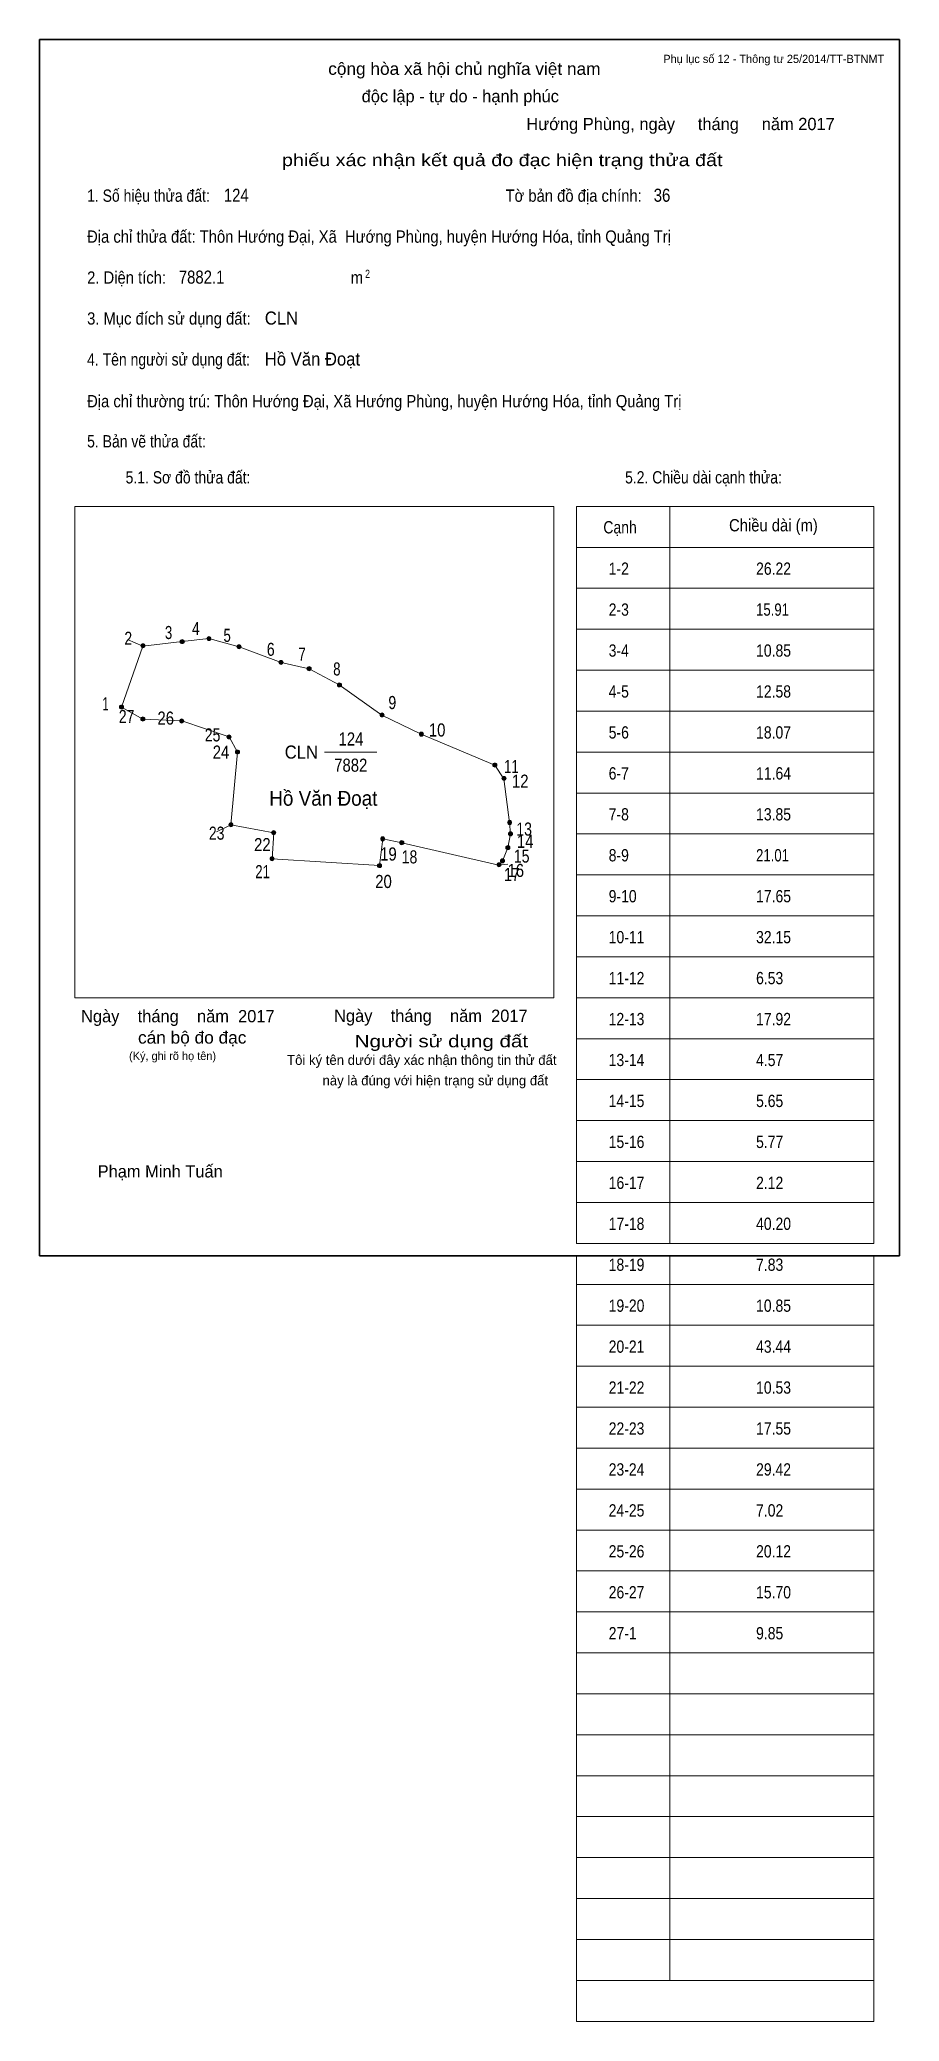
# Model space of a CAD drawing. Header units: centimetres. Extents: x 0 to 21, y -18.7 to 29.7.
import ezdxf
from ezdxf.enums import TextEntityAlignment as Align

# ---------------------------------------------------------------- set-up
doc = ezdxf.new("R2010")
doc.units = ezdxf.units.CM
doc.header["$LTSCALE"] = 0.12
for name, color, linetype in [('2', 7, 'Continuous'), ('30', 7, 'Continuous'), ('34', 7, 'Continuous')]:
    doc.layers.add(name, color=color, linetype=linetype)
for name, color, linetype, lineweight in [('32', 7, 'Continuous', 13), ('33', 7, 'Continuous', 13), ('6', 7, 'Continuous', 13), ('63', 7, 'Continuous', 13)]:
    doc.layers.add(name, color=color, linetype=linetype, lineweight=lineweight)

msp = doc.modelspace()

# ---------------------------------------------------------------- hatches: boundary and pattern name
at = {"layer": '32'}
for points in [[(3.5324, 14.9983, 1), (3.4324, 14.9983, 1)], [(4.1853, 15.0716, 1), (4.0853, 15.0716, 1)], [(2.5742, 14.8971, 1), (2.4742, 14.8971, 1)], [(4.9206, 14.8717, 1), (4.8206, 14.8717, 1)], [(5.946, 14.4895, 1), (5.846, 14.4895, 1)], [(6.634, 14.3363, 1), (6.534, 14.3363, 1)], [(7.3736, 13.9402, 1), (7.2736, 13.9402, 1)], [(2.0503, 13.3981, 1), (1.9503, 13.3981, 1)], [(2.5712, 13.1068, 1), (2.4712, 13.1068, 1)], [(3.5209, 13.0601, 1), (3.4209, 13.0601, 1)], [(8.4141, 13.2079, 1), (8.3141, 13.2079, 1)], [(4.6759, 12.6707, 1), (4.5759, 12.6707, 1)], [(9.3747, 12.7385, 1), (9.2747, 12.7385, 1)], [(4.8836, 12.2994, 1), (4.7836, 12.2994, 1)], [(11.1693, 11.9826, 1), (11.0693, 11.9826, 1)], [(11.3922, 11.6562, 1), (11.2922, 11.6562, 1)], [(4.7219, 10.5248, 1), (4.6219, 10.5248, 1)], [(5.7673, 10.3334, 1), (5.6673, 10.3334, 1)], [(8.4311, 10.1807, 1), (8.3311, 10.1807, 1)], [(11.5291, 10.5793, 1), (11.4291, 10.5793, 1)], [(11.5503, 10.3031, 1), (11.4503, 10.3031, 1)], [(5.7274, 9.6968, 1), (5.6274, 9.6968, 1)], [(8.8962, 10.0869, 1), (8.7962, 10.0869, 1)], [(11.3565, 9.6429, 1), (11.2565, 9.6429, 1)], [(11.4873, 9.9669, 1), (11.3873, 9.9669, 1)], [(8.3529, 9.5284, 1), (8.2529, 9.5284, 1)], [(11.2705, 9.5478, 1), (11.1705, 9.5478, 1)]]:
    msp.add_hatch(color=256, dxfattribs=at).paths.add_polyline_path(points)

# ---------------------------------------------------------------- linework, layer by layer
for centre in [(3.4824, 14.9983), (4.1353, 15.0716), (2.5242, 14.8971), (4.8706, 14.8717), (5.896, 14.4895), (6.584, 14.3363), (7.3236, 13.9402), (2.0003, 13.3981), (2.5212, 13.1068), (3.4709, 13.0601), (8.3641, 13.2079), (4.6259, 12.6707), (9.3247, 12.7385), (4.8336, 12.2994), (11.1193, 11.9826), (11.3422, 11.6562), (4.6719, 10.5248), (5.7173, 10.3334), (8.3811, 10.1807), (11.4791, 10.5793), (11.5003, 10.3031), (5.6774, 9.6968), (8.8462, 10.0869), (11.3065, 9.6429), (11.4373, 9.9669), (8.3029, 9.5284), (11.2205, 9.5478)]:
    msp.add_circle(centre, 0.05, dxfattribs=at)
at = {"layer": '33'}
msp.add_line((6.96, 12.3), (8.24, 12.3), dxfattribs=at)
at = {"layer": '6'}
for p, q in [((2.15, 15.05), (2.52, 14.89)), ((4.67, 10.52), (4.32, 10.35)), ((11.44, 9.56), (11.22, 9.54))]:
    msp.add_line(p, q, dxfattribs=at)
for points in [[(11.22, 9.54), (11.31, 9.64), (11.44, 9.96), (11.5, 10.3), (11.48, 10.58), (11.34, 11.65), (11.12, 11.98), (9.32, 12.74), (8.36, 13.2), (7.32, 13.94), (6.58, 14.33), (5.9, 14.49), (4.87, 14.87), (4.13, 15.07), (3.48, 15), (2.52, 14.89)], [(4.67, 10.52), (4.83, 12.3), (4.63, 12.67), (3.47, 13.06), (2.52, 13.1), (2, 13.4), (2.52, 14.89)], [(4.67, 10.52), (5.72, 10.33), (5.68, 9.69), (8.3, 9.53), (8.38, 10.18), (8.85, 10.08), (11.22, 9.54)]]:
    msp.add_lwpolyline(points, dxfattribs=at)
at = {"layer": '63'}
for p, q in [((0.86, 18.3), (12.56, 18.3)), ((0.86, 6.3), (0.86, 18.3)), ((12.56, 6.3), (12.56, 18.3)), ((13.11, 18.3), (20.38, 18.3)), ((13.11, 0.3), (13.11, 18.3)), ((15.39, 0.3), (15.39, 18.3)), ((20.38, 0.3), (20.38, 18.3)), ((13.11, 17.3), (20.38, 17.3)), ((13.11, 16.3), (20.38, 16.3)), ((13.11, 15.3), (20.38, 15.3)), ((13.11, 14.3), (20.38, 14.3)), ((13.11, 13.3), (20.38, 13.3)), ((13.11, 12.3), (20.38, 12.3)), ((13.11, 11.3), (20.38, 11.3)), ((13.11, 10.3), (20.38, 10.3)), ((13.11, 9.3), (20.38, 9.3)), ((13.11, 8.3), (20.38, 8.3)), ((13.11, 7.3), (20.38, 7.3)), ((0.86, 6.3), (12.56, 6.3)), ((13.11, 6.3), (20.38, 6.3)), ((13.11, 5.3), (20.38, 5.3)), ((13.11, 4.3), (20.38, 4.3)), ((13.11, 3.3), (20.38, 3.3)), ((13.11, 2.3), (20.38, 2.3)), ((13.11, 1.3), (20.38, 1.3)), ((13.11, 0.3), (20.38, 0.3)), ((13.11, -18.7), (13.11, 0)), ((15.39, -17.7), (15.39, 0)), ((20.38, -18.7), (20.38, 0)), ((13.11, -0.7), (20.38, -0.7)), ((13.11, -0.7), (20.38, -0.7)), ((13.11, -1.7), (20.38, -1.7)), ((13.11, -2.7), (20.38, -2.7)), ((13.11, -3.7), (20.38, -3.7)), ((13.11, -4.7), (20.38, -4.7)), ((13.11, -5.7), (20.38, -5.7)), ((13.11, -6.7), (20.38, -6.7)), ((13.11, -7.7), (20.38, -7.7)), ((13.11, -8.7), (20.38, -8.7)), ((13.11, -9.7), (20.38, -9.7)), ((13.11, -10.7), (20.38, -10.7)), ((13.11, -11.7), (20.38, -11.7)), ((13.11, -12.7), (20.38, -12.7)), ((13.11, -13.7), (20.38, -13.7)), ((13.11, -14.7), (20.38, -14.7)), ((13.11, -15.7), (20.38, -15.7)), ((13.11, -16.7), (20.38, -16.7)), ((13.11, -17.7), (20.38, -17.7)), ((13.11, -18.7), (20.38, -18.7))]:
    msp.add_line(p, q, dxfattribs=at)
at = {"layer": '63', "lineweight": 35}
msp.add_lwpolyline([(0, 0), (0, 29.7), (21, 29.7), (21, 0)], close=True, dxfattribs=at)

# ---------------------------------------------------------------- texts
at = {"layer": '2', "width": 0.95}
msp.add_text('Hồ Văn Đoạt', height=0.3634, dxfattribs=at).set_placement((6.93, 10.99), align=Align.CENTER)
at = {"layer": '30'}
for s, width, p in [('1-2', 0.85, (13.9, 16.63)), ('26.22', 0.85, (17.5, 16.63)), ('2-3', 0.85, (13.9, 15.63)), ('15.91', 0.8, (17.5, 15.63)), ('3-4', 0.85, (13.9, 14.63)), ('10.85', 0.85, (17.5, 14.63)), ('4-5', 0.85, (13.9, 13.63)), ('12.58', 0.85, (17.5, 13.63)), ('5-6', 0.85, (13.9, 12.63)), ('18.07', 0.85, (17.5, 12.63)), ('6-7', 0.85, (13.9, 11.63)), ('11.64', 0.85, (17.5, 11.63)), ('7-8', 0.85, (13.9, 10.63)), ('13.85', 0.85, (17.5, 10.63)), ('8-9', 0.85, (13.9, 9.63)), ('21.01', 0.8, (17.5, 9.63)), ('9-10', 0.85, (13.9, 8.63)), ('17.65', 0.85, (17.5, 8.63)), ('10-11', 0.85, (13.9, 7.63)), ('32.15', 0.85, (17.5, 7.63)), ('11-12', 0.85, (13.9, 6.63)), ('6.53', 0.85, (17.5, 6.63)), ('12-13', 0.85, (13.9, 5.63)), ('17.92', 0.85, (17.5, 5.63)), ('13-14', 0.85, (13.9, 4.63)), ('4.57', 0.85, (17.5, 4.63)), ('14-15', 0.85, (13.9, 3.63)), ('5.65', 0.85, (17.5, 3.63)), ('15-16', 0.85, (13.9, 2.63)), ('5.77', 0.85, (17.5, 2.63)), ('16-17', 0.85, (13.9, 1.63)), ('2.12', 0.85, (17.5, 1.63)), ('17-18', 0.85, (13.9, 0.63)), ('40.20', 0.85, (17.5, 0.63)), ('18-19', 0.85, (13.9, -0.37)), ('7.83', 0.85, (17.5, -0.37)), ('19-20', 0.85, (13.9, -1.37)), ('10.85', 0.85, (17.5, -1.37)), ('20-21', 0.85, (13.9, -2.37)), ('43.44', 0.85, (17.5, -2.37)), ('21-22', 0.85, (13.9, -3.37)), ('10.53', 0.85, (17.5, -3.37)), ('22-23', 0.85, (13.9, -4.37)), ('17.55', 0.85, (17.5, -4.37)), ('23-24', 0.85, (13.9, -5.37)), ('29.42', 0.85, (17.5, -5.37)), ('24-25', 0.85, (13.9, -6.37)), ('7.02', 0.85, (17.5, -6.37)), ('25-26', 0.85, (13.9, -7.37)), ('20.12', 0.85, (17.5, -7.37)), ('26-27', 0.85, (13.9, -8.37)), ('15.70', 0.85, (17.5, -8.37)), ('27-1', 0.85, (13.9, -9.37)), ('9.85', 0.85, (17.5, -9.37))]:
    msp.add_text(s, height=0.3, dxfattribs=dict(at, width=width)).set_placement(p)
at = {"layer": '32'}
for s, width, p in [('2', 0.8, (2.165, 14.92)), ('3', 0.75, (3.15, 15.06)), ('4', 0.8, (3.815, 15.16)), ('5', 0.75, (4.58, 14.99)), ('6', 0.8, (5.645, 14.65)), ('7', 0.75, (6.41, 14.53)), ('8', 0.75, (7.26, 14.17)), ('1', 0.65, (1.61, 13.32)), ('9', 0.8, (8.615, 13.35)), ('27', 0.8, (2.125, 13.01)), ('26', 0.85, (3.08, 12.97)), ('25', 0.8, (4.225, 12.56)), ('10', 0.85, (9.71, 12.68)), ('24', 0.85, (4.43, 12.14)), ('11', 0.75, (11.525, 11.79)), ('12', 0.85, (11.74, 11.43)), ('23', 0.8, (4.325, 10.16)), ('22', 0.85, (5.44, 9.88)), ('13', 0.8, (11.835, 10.26)), ('14', 0.85, (11.86, 9.96)), ('19', 0.85, (8.52, 9.65)), ('18', 0.8, (9.035, 9.58)), ('15', 0.8, (11.775, 9.6)), ('21', 0.75, (5.445, 9.22)), ('20', 0.85, (8.4, 8.98)), ('17', 0.8, (11.535, 9.15)), ('16', 0.85, (11.63, 9.25))]:
    msp.add_text(s, height=0.32, dxfattribs=dict(at, width=width)).set_placement(p, align=Align.CENTER)
at = {"layer": '33', "width": 0.85}
for s, p in [('124', (7.605, 12.46)), ('7882', (7.6, 11.82))]:
    msp.add_text(s, height=0.32, dxfattribs=at).set_placement(p, align=Align.CENTER)
at = {"layer": '33', "width": 0.95}
msp.add_text('CLN', height=0.32, dxfattribs=at).set_placement((6.8, 12.14), align=Align.RIGHT)
at = {"layer": '34'}
for s, width, p in [('124', 0.85, (4.5, 25.74)), ('36', 0.85, (15, 25.74)), ('7882.1', 0.85, (3.4, 23.74)), ('CLN', 0.95, (5.5, 22.74)), ('Hồ Văn Đoạt', 0.95, (5.5, 21.74))]:
    msp.add_text(s, height=0.32, dxfattribs=dict(at, width=width)).set_placement(p)
at = {"layer": '63', "width": 1.05}
msp.add_text('cộng hòa xã hội chủ nghĩa việt nam', height=0.3, dxfattribs=at).set_placement((10.375, 28.84), align=Align.CENTER)
at = {"layer": '63'}
for s, height, p in [('Phụ lục số 12 - Thông tư 25/2014/TT-BTNMT', 0.2, (20.63, 29.13)), ('Ngày    tháng    năm  2017', 0.3, (5.74, 5.7)), ('Ngày    tháng    năm  2017', 0.3, (11.92, 5.71)), ('(Ký, ghi rõ họ tên)', 0.2, (4.31, 4.78))]:
    msp.add_text(s, height=height, dxfattribs=at).set_placement(p, align=Align.RIGHT)
for s, height, p in [('độc lập - tự do - hạnh phúc', 0.3, (10.275, 28.17)), ('Hướng Phùng, ngày     tháng     năm 2017', 0.3, (15.655, 27.49)), ('Tôi ký tên dưới đây xác nhận thông tin thử đất', 0.24, (9.335, 4.66)), ('này là đúng với hiện trạng sử dụng đất', 0.24, (9.665, 4.16)), ('Phạm Minh Tuấn', 0.3, (2.945, 1.91))]:
    msp.add_text(s, height=height, dxfattribs=at).set_placement(p, align=Align.CENTER)
for s, width, p in [('phiếu xác nhận kết quả đo đạc hiện trạng thửa đất', 1.2, (16.68, 26.61)), ('cán bộ đo đạc', 1.05, (5.05, 5.18)), ('Người sử dụng đất', 1.25, (11.93, 5.09))]:
    msp.add_text(s, height=0.3, dxfattribs=dict(at, width=width)).set_placement(p, align=Align.RIGHT)
for s, height, width, p in [('1. Số hiệu thửa đất:', 0.3, 0.85, (1.16, 25.74)), ('Tờ bản đồ địa chính:', 0.3, 0.9, (11.38, 25.74)), ('Địa chỉ thửa đất: Thôn Hướng Đại, Xã  Hướng Phùng, huyện Hướng Hóa, tỉnh Quảng Trị', 0.3, 0.9, (1.16, 24.74)), ('2. Diện tích:', 0.3, 0.9, (1.16, 23.74)), ('m', 0.3, 0.9, (7.6, 23.74)), ('2', 0.2, 0.8, (7.95, 23.88)), ('3. Mục đích sử dụng đất:', 0.3, 0.9, (1.16, 22.74)), ('4. Tên người sử dụng đất:', 0.3, 0.85, (1.16, 21.74)), ('Địa chỉ thường trú: Thôn Hướng Đại, Xã Hướng Phùng, huyện Hướng Hóa, tỉnh Quảng Trị', 0.3, 0.9, (1.16, 20.72)), ('5. Bản vẽ thửa đất:', 0.3, 0.85, (1.16, 19.74)), ('5.1. Sơ đồ thửa đất:', 0.3, 0.85, (2.1, 18.86)), ('5.2. Chiều dài cạnh thửa:', 0.3, 0.85, (14.3, 18.86)), ('Cạnh', 0.3, 0.85, (13.77, 17.64)), ('Chiều dài (m)', 0.3, 0.9, (16.84, 17.69))]:
    msp.add_text(s, height=height, dxfattribs=dict(at, width=width)).set_placement(p)

doc.saveas('drawing.dxf')
